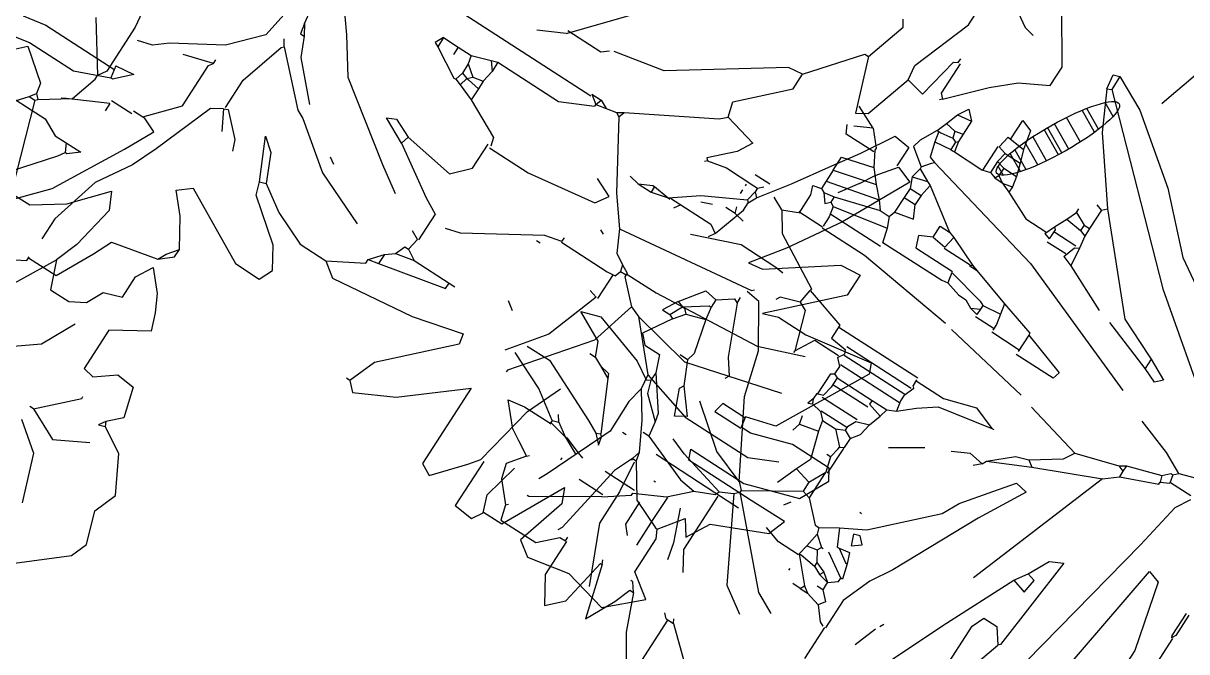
# Model space of a CAD drawing. Header units: metres. Extents: x 1769 to 3632, y 809 to 2652.
# Drawn here: x 2738.1456 to 2738.4718, y 1806.957 to 1807.1333 of the extents above; entities that cross this region are included whole.
import ezdxf

# ---------------------------------------------------------------- set-up
doc = ezdxf.new("R2010")
doc.units = ezdxf.units.M
doc.header["$LTSCALE"] = 10
doc.layers.add('A-ELEV0', color=7, linetype='Continuous')
doc.layers.add('L-PLNT', color=66, linetype='Continuous')
doc.layers.add('Vegetation - Trees', color=64, linetype='Continuous', lineweight=30)

# ---------------------------------------------------------------- blocks, each defined once
blk = doc.blocks.new('GARRA DE LEON')
at = {"layer": 'L-PLNT', "color": 65, "linetype": 'Continuous'}
for p, q in [((1271.7821, 335.3903), (1271.8152, 335.4027)), ((1271.8152, 335.4027), (1271.8773, 335.382)), ((1271.8773, 335.382), (1271.9229, 335.3986)), ((1271.9229, 335.3986), (1271.9933, 335.3613)), ((1271.7117, 335.3075), (1271.7821, 335.3903)), ((1270.3492, 335.3241), (1270.4072, 335.3531)), ((1270.4072, 335.3531), (1270.4279, 335.3406)), ((1271.9933, 335.3613), (1272.0223, 335.3116)), ((1270.4279, 335.3406), (1270.4279, 335.2578)), ((1272.0554, 335.3323), (1272.0305, 335.3075)), ((1272.1134, 335.3158), (1272.0554, 335.3323)), ((1270.2167, 335.2081), (1270.2622, 335.3116)), ((1270.2622, 335.3116), (1270.2975, 335.3241)), ((1270.2975, 335.3241), (1270.2964, 335.2495)), ((1270.3161, 335.2205), (1270.3492, 335.3241)), ((1272.0181, 335.2992), (1272.0223, 335.3116)), ((1272.0305, 335.3075), (1272.0223, 335.3116)), ((1272.1175, 335.2785), (1272.1134, 335.3158)), ((1270.6184, 335.3075), (1270.4403, 335.2122)), ((1270.6163, 335.1667), (1270.6391, 335.2992)), ((1270.6391, 335.2992), (1270.6184, 335.3075)), ((1271.2354, 335.2454), (1271.2644, 335.2992)), ((1271.2644, 335.2992), (1271.3059, 335.2992)), ((1271.3059, 335.2992), (1271.4011, 335.2371)), ((1271.9477, 335.2412), (1271.9809, 335.3034)), ((1272.0305, 335.3075), (1272.0181, 335.2992)), ((1272.2211, 335.2868), (1272.1796, 335.2185)), ((1272.2542, 335.2744), (1272.2211, 335.2868)), ((1272.0885, 335.2412), (1272.1175, 335.2785)), ((1272.2873, 335.2578), (1272.2542, 335.2744)), ((1270.2964, 335.2495), (1270.2964, 335.1087)), ((1270.3616, 335.1998), (1270.3865, 335.2537)), ((1270.4279, 335.2578), (1270.403, 335.1791)), ((1271.1982, 335.204), (1271.2354, 335.2454)), ((1271.9063, 335.2247), (1271.8152, 335.2578)), ((1271.9767, 335.1791), (1272.043, 335.2454)), ((1272.043, 335.2454), (1272.0471, 335.2454)), ((1272.3246, 335.2247), (1272.2873, 335.2578)), ((1270.2716, 335.1833), (1270.2716, 335.2371)), ((1270.3161, 335.1667), (1270.3161, 335.2205)), ((1271.3307, 335.1998), (1271.3265, 335.2205)), ((1271.9477, 335.1708), (1271.9063, 335.2247)), ((1271.9767, 335.1791), (1271.9477, 335.2412)), ((1272.0927, 335.2185), (1272.0885, 335.2412)), ((1272.2915, 335.206), (1272.3246, 335.2247)), ((1270.1712, 335.1833), (1270.2167, 335.2081)), ((1270.3616, 335.059), (1270.3616, 335.1998)), ((1270.4403, 335.2122), (1270.4238, 335.1543)), ((1271.1319, 335.1418), (1271.1982, 335.204)), ((1271.3887, 335.1087), (1271.3307, 335.1998)), ((1272.1796, 335.2185), (1272.0927, 335.2185)), ((1272.2335, 335.1708), (1272.2459, 335.206)), ((1272.2459, 335.206), (1272.2915, 335.206)), ((1269.9724, 335.1211), (1270.0304, 335.1833)), ((1270.0304, 335.1833), (1270.0635, 335.1377)), ((1270.2001, 335.1626), (1270.1712, 335.1833)), ((1270.2726, 335.0507), (1270.2716, 335.1833)), ((1270.403, 335.1791), (1270.403, 335.1584)), ((1270.4486, 335.0011), (1270.4983, 335.1874)), ((1270.548, 335.1004), (1270.5811, 335.1874)), ((1270.7219, 335.1915), (1270.606, 335.0756)), ((1270.7675, 335.1915), (1270.7219, 335.1915)), ((1270.7633, 335.1501), (1270.7675, 335.1915)), ((1271.9767, 335.1791), (1271.9767, 335.1708)), ((1270.1546, 335.1294), (1270.2001, 335.1626)), ((1270.3161, 335.1004), (1270.3161, 335.1667)), ((1270.401, 335.1004), (1270.401, 335.1584)), ((1270.4238, 335.1543), (1270.403, 335.1584)), ((1270.4217, 335.1543), (1270.4217, 335.1046)), ((1270.6163, 335.1046), (1270.6163, 335.1667)), ((1270.9663, 335.175), (1270.8337, 335.1087)), ((1270.9787, 335.1418), (1270.9663, 335.175)), ((1272.0885, 335.1253), (1272.1548, 335.1584)), ((1272.1838, 335.1253), (1272.2003, 335.1543)), ((1272.2003, 335.1543), (1272.2335, 335.1708)), ((1270.0635, 335.1377), (1270.138, 335.1377)), ((1270.138, 335.1377), (1270.1546, 335.1294)), ((1270.6764, 335.03), (1270.7633, 335.1501)), ((1270.9414, 335.1129), (1270.9787, 335.1418)), ((1271.0201, 335.1377), (1270.9787, 335.1377)), ((1271.0242, 335.1046), (1271.0201, 335.1377)), ((1271.1319, 335.1418), (1271.1278, 335.1377)), ((1271.1402, 335.1336), (1271.1319, 335.1418)), ((1271.2064, 335.1336), (1271.1402, 335.1336)), ((1269.9931, 335.0342), (1269.9724, 335.1211)), ((1270.1546, 335.1253), (1270.1546, 335.1294)), ((1270.1794, 335.0673), (1270.1546, 335.1253)), ((1270.9124, 335.0963), (1270.9414, 335.1129)), ((1270.9124, 335.0963), (1270.9414, 335.1129)), ((1271.1195, 335.1046), (1271.2023, 335.1211)), ((1271.2023, 335.1211), (1271.2064, 335.1294)), ((1271.2064, 335.1294), (1271.2147, 335.1294)), ((1272.0347, 335.0549), (1272.0885, 335.1253)), ((1272.1838, 335.0839), (1272.1838, 335.1253)), ((1270.1297, 335.0735), (1270.1132, 335.088)), ((1270.2964, 335.1087), (1270.3161, 335.1004)), ((1270.4217, 335.1046), (1270.401, 335.1004)), ((1270.5294, 334.8851), (1270.548, 335.1004)), ((1270.606, 335.0756), (1270.6163, 335.1046)), ((1270.8337, 335.1087), (1270.7343, 335.0466)), ((1270.9124, 335.0963), (1270.8752, 335.0714)), ((1270.9621, 335.0673), (1271.0242, 335.1046)), ((1271.1278, 335.0673), (1271.1195, 335.1046)), ((1271.1568, 335.0632), (1271.2769, 335.1067)), ((1271.2769, 335.1067), (1271.3514, 335.1067)), ((1272.3701, 335.0963), (1272.2832, 335.0797)), ((1272.4033, 335.0797), (1272.3701, 335.0963)), ((1270.1049, 335.0311), (1269.9931, 335.0797)), ((1270.1794, 335.0735), (1270.1297, 335.0735)), ((1270.2416, 335.0259), (1270.1794, 335.0673)), ((1270.9124, 335.0342), (1270.9621, 335.0673)), ((1271.0325, 335.0383), (1271.1278, 335.0673)), ((1271.1278, 335.0673), (1271.1568, 335.0632)), ((1272.2376, 335.0632), (1272.1838, 335.0839)), ((1272.2832, 335.0797), (1272.2376, 335.0632)), ((1272.337, 335.0218), (1272.4033, 335.0797)), ((1270.3906, 334.9555), (1270.3616, 335.059)), ((1270.7343, 335.0466), (1270.6722, 335.0011)), ((1272.1092, 334.9928), (1272.2376, 335.0632)), ((1269.9765, 334.9514), (1269.9931, 335.0342)), ((1270.1753, 335.0311), (1270.1049, 335.0311)), ((1270.2374, 335.0238), (1270.1753, 335.0311)), ((1270.2416, 335.0176), (1270.2416, 335.0259)), ((1270.2581, 335.0218), (1270.2416, 335.0259)), ((1270.5936, 334.7609), (1270.6308, 335.0342)), ((1270.6308, 335.0342), (1270.635, 335.0383)), ((1270.6722, 335.0011), (1270.6764, 335.03)), ((1270.842, 334.9886), (1270.9124, 335.0342)), ((1271.0201, 335.0176), (1271.0325, 335.0383)), ((1270.2043, 335.0011), (1270.0593, 334.9762)), ((1270.2416, 335.0176), (1270.2043, 335.0011)), ((1270.2416, 335.0176), (1270.2374, 335.0176)), ((1270.2416, 335.0176), (1270.2581, 335.0218)), ((1270.312, 334.9928), (1270.2581, 335.0218)), ((1270.4735, 334.881), (1270.4486, 335.0011)), ((1271.1236, 334.9803), (1271.0201, 335.0176)), ((1271.1236, 334.9803), (1271.2064, 335.0052)), ((1271.2064, 335.0052), (1271.2189, 334.9969)), ((1272.2976, 334.9638), (1272.337, 335.0218)), ((1270.3616, 334.9596), (1270.312, 334.9928)), ((1270.7841, 334.9472), (1270.842, 334.9886)), ((1271.1236, 334.9721), (1271.1236, 334.9803)), ((1270.0593, 334.9762), (1270.0511, 334.9721)), ((1270.3616, 334.9596), (1270.3285, 334.9534)), ((1270.3906, 334.9555), (1270.3616, 334.9596)), ((1271.0284, 334.8934), (1271.1236, 334.9721)), ((1272.2976, 334.9224), (1272.2976, 334.9638)), ((1269.9972, 334.9224), (1269.9765, 334.9514)), ((1270.0966, 334.9514), (1269.9972, 334.9224)), ((1270.0034, 334.8768), (1270.1256, 334.9389)), ((1270.1256, 334.9389), (1270.0966, 334.9514)), ((1270.2622, 334.9534), (1270.1297, 334.8975)), ((1270.3285, 334.9534), (1270.2622, 334.9534)), ((1270.4735, 334.881), (1270.3906, 334.9555)), ((1270.6847, 334.9182), (1270.7509, 334.9389)), ((1270.7302, 334.8561), (1270.7716, 334.9348)), ((1270.7509, 334.9389), (1270.7675, 334.9389)), ((1270.7675, 334.9389), (1270.7841, 334.9472)), ((1270.7716, 334.9348), (1270.7675, 334.9389)), ((1270.7716, 334.9348), (1270.7923, 334.9389)), ((1270.7923, 334.9389), (1270.7841, 334.9472)), ((1270.8006, 334.9389), (1270.7923, 334.9389)), ((1270.8006, 334.9389), (1270.8089, 334.9472)), ((1270.8006, 334.9306), (1270.8006, 334.9389)), ((1272.5109, 334.9224), (1272.5648, 334.9389)), ((1272.5648, 334.9389), (1272.573, 334.9389)), ((1272.5896, 334.9493), (1272.573, 334.9389)), ((1272.6642, 334.8768), (1272.573, 334.9389)), ((1272.689, 334.9493), (1272.5896, 334.9493)), ((1272.8132, 334.9306), (1272.689, 334.9493)), ((1270.6847, 334.9182), (1270.6722, 334.9099)), ((1270.695, 334.9017), (1270.6847, 334.9182)), ((1270.8006, 334.8685), (1270.8006, 334.9306)), ((1272.4695, 334.8644), (1272.2976, 334.9224)), ((1272.4736, 334.8685), (1272.5109, 334.9224)), ((1270.1297, 334.8975), (1270.1132, 334.8892)), ((1270.695, 334.8106), (1270.695, 334.9017)), ((1270.9124, 334.8106), (1270.9953, 334.8934)), ((1270.9953, 334.8934), (1271.0284, 334.8934)), ((1271.0284, 334.8934), (1271.0242, 334.8644)), ((1270.0034, 334.8354), (1270.0034, 334.8768)), ((1270.4818, 334.8602), (1270.4735, 334.881)), ((1270.5294, 334.8188), (1270.5294, 334.8851)), ((1270.7923, 334.8313), (1270.8006, 334.8685)), ((1270.8379, 334.8685), (1270.7965, 334.8271)), ((1270.8669, 334.8851), (1270.8379, 334.8685)), ((1270.8834, 334.8188), (1270.8669, 334.8851)), ((1272.4695, 334.8644), (1272.4736, 334.8685)), ((1272.4819, 334.8602), (1272.4736, 334.8685)), ((1270.4818, 334.8602), (1270.3906, 334.8354)), ((1270.5232, 334.8188), (1270.4818, 334.8602)), ((1270.6929, 334.8064), (1270.7302, 334.8561)), ((1271.0242, 334.8644), (1270.8917, 334.6698)), ((1272.4405, 334.8271), (1272.4695, 334.852)), ((1272.4695, 334.852), (1272.4695, 334.8644)), ((1272.4695, 334.852), (1272.4819, 334.8602)), ((1272.5026, 334.8561), (1272.4819, 334.8602)), ((1272.5482, 334.7981), (1272.5026, 334.8561)), ((1269.9807, 334.823), (1270.0014, 334.8354)), ((1270.0014, 334.8354), (1270.0345, 334.823)), ((1270.0345, 334.823), (1270.1049, 334.8395)), ((1270.2084, 334.8023), (1270.2788, 334.8313)), ((1270.3906, 334.8354), (1270.254, 334.7277)), ((1270.7923, 334.8313), (1270.7882, 334.8271)), ((1270.7965, 334.8271), (1270.7923, 334.8313)), ((1269.9848, 334.7836), (1269.9807, 334.823)), ((1270.0842, 334.7774), (1270.2084, 334.8023)), ((1270.5128, 334.7857), (1270.5149, 334.8023)), ((1270.5149, 334.8023), (1270.5273, 334.8064)), ((1270.5273, 334.8188), (1270.5232, 334.8188)), ((1270.5273, 334.8064), (1270.5273, 334.8188)), ((1270.5314, 334.8188), (1270.5273, 334.8188)), ((1270.5397, 334.8023), (1270.5273, 334.8064)), ((1270.5397, 334.8023), (1270.5314, 334.8188)), ((1270.5522, 334.7816), (1270.5397, 334.8023)), ((1270.6847, 334.7733), (1270.6929, 334.8064)), ((1270.6929, 334.8064), (1270.6929, 334.8106)), ((1270.6971, 334.7733), (1270.6929, 334.8064)), ((1270.7841, 334.649), (1270.871, 334.8064)), ((1270.871, 334.8064), (1270.8834, 334.8188)), ((1270.8834, 334.8188), (1270.9124, 334.8106)), ((1270.0842, 334.7836), (1269.9848, 334.7836)), ((1270.461, 334.794), (1270.3534, 334.7567)), ((1270.461, 334.7981), (1270.5149, 334.7981)), ((1270.461, 334.794), (1270.4652, 334.7774)), ((1270.5128, 334.6822), (1270.5128, 334.7857)), ((1270.5936, 334.7609), (1270.5522, 334.7816)), ((1272.5316, 334.7816), (1272.5482, 334.7981)), ((1270.0055, 334.7112), (1270.0635, 334.7609)), ((1270.0635, 334.7609), (1270.0842, 334.7774)), ((1270.6474, 334.7194), (1270.5936, 334.7609)), ((1270.6847, 334.7443), (1270.6847, 334.7733)), ((1270.6971, 334.7733), (1270.6847, 334.7733)), ((1270.6847, 334.7443), (1270.6971, 334.7691)), ((1270.6971, 334.7691), (1270.6971, 334.7733)), ((1270.3534, 334.7567), (1270.283, 334.7029)), ((1270.5728, 334.7319), (1270.5687, 334.7402)), ((1270.6847, 334.7443), (1270.6888, 334.7236)), ((1270.254, 334.7277), (1270.2498, 334.7277)), ((1270.7716, 334.6449), (1270.6474, 334.7194)), ((1270.0179, 334.6884), (1270.0055, 334.7112)), ((1270.5894, 334.5579), (1270.6101, 334.6946)), ((1270.6101, 334.6946), (1270.635, 334.7112)), ((1270.635, 334.7112), (1270.6515, 334.6739)), ((1270.1877, 334.6884), (1270.0179, 334.6884)), ((1270.0966, 334.5786), (1270.1877, 334.6884)), ((1270.3658, 334.6573), (1270.3534, 334.6739)), ((1270.5149, 334.6822), (1270.5066, 334.649)), ((1270.5149, 334.6822), (1270.5232, 334.6822)), ((1270.8917, 334.6698), (1270.871, 334.5704)), ((1270.5066, 334.649), (1270.4238, 334.5124)), ((1270.49, 334.6408), (1270.49, 334.649)), ((1270.7716, 334.6449), (1270.7841, 334.649)), ((1270.7758, 334.6366), (1270.7841, 334.649)), ((1270.7758, 334.6366), (1270.7716, 334.6449)), ((1270.7716, 334.6159), (1270.7758, 334.6366)), ((1270.2457, 334.6242), (1270.1297, 334.5082)), ((1270.2416, 334.5207), (1270.2664, 334.6201)), ((1270.2664, 334.6201), (1270.2457, 334.6242)), ((1270.7675, 334.5952), (1270.7716, 334.6159)), ((1270.7799, 334.5994), (1270.7716, 334.6159)), ((1270.7343, 334.5331), (1270.7633, 334.5952)), ((1270.7675, 334.5952), (1270.7633, 334.5952)), ((1270.7675, 334.5952), (1270.7799, 334.5994)), ((1270.7799, 334.5786), (1270.7675, 334.5952)), ((1270.7799, 334.5786), (1270.7799, 334.5994)), ((1270.8503, 334.4751), (1270.987, 334.5952)), ((1270.0593, 334.5041), (1270.0966, 334.5786)), ((1270.7758, 334.5786), (1270.7758, 334.4006)), ((1270.8565, 334.5497), (1270.8669, 334.5621)), ((1270.2912, 334.413), (1270.3202, 334.5455)), ((1270.3202, 334.5455), (1270.3326, 334.5455)), ((1270.3326, 334.5455), (1270.3326, 334.5579)), ((1270.3326, 334.4668), (1270.3326, 334.5455)), ((1270.5894, 334.471), (1270.5894, 334.5579)), ((1270.8565, 334.4751), (1270.8565, 334.5497)), ((1270.2208, 334.355), (1270.2416, 334.5207)), ((1270.7343, 334.3964), (1270.7343, 334.5331)), ((1270.0759, 334.4875), (1270.0593, 334.5041)), ((1270.1297, 334.5082), (1270.0759, 334.4875)), ((1270.4238, 334.5124), (1270.4155, 334.4834)), ((1270.0759, 334.4875), (1270.0759, 334.4793)), ((1270.8503, 334.4751), (1270.8255, 334.4254)), ((1270.3244, 334.4296), (1270.3326, 334.4668)), ((1270.3451, 334.4461), (1270.3326, 334.4668)), ((1270.3451, 334.4461), (1270.3699, 334.4503)), ((1270.4279, 334.4523), (1270.3699, 334.4523)), ((1270.3699, 334.4503), (1270.3782, 334.4337)), ((1270.4445, 334.4213), (1270.4279, 334.4523)), ((1270.5066, 334.4337), (1270.5397, 334.4648)), ((1270.5397, 334.4648), (1270.5936, 334.4648)), ((1270.6101, 334.4668), (1270.5936, 334.471)), ((1270.6474, 334.3923), (1270.6101, 334.4668)), ((1270.312, 334.413), (1270.3244, 334.4296)), ((1270.3244, 334.4296), (1270.3451, 334.4378)), ((1270.3451, 334.4378), (1270.3451, 334.4461)), ((1270.5232, 334.3302), (1270.5066, 334.4337)), ((1270.2871, 334.3923), (1270.312, 334.413)), ((1270.2871, 334.3923), (1270.2912, 334.413)), ((1270.312, 334.413), (1270.2912, 334.413)), ((1270.5066, 334.326), (1270.4445, 334.4213)), ((1270.2416, 334.326), (1270.2788, 334.3923)), ((1270.2788, 334.3923), (1270.2871, 334.3923)), ((1270.6598, 334.3592), (1270.6474, 334.3923)), ((1270.6722, 334.3923), (1270.6474, 334.3923)), ((1270.6764, 334.3674), (1270.6722, 334.3923)), ((1270.6888, 334.3923), (1270.6722, 334.3923)), ((1270.6847, 334.3716), (1270.6888, 334.3923)), ((1270.6888, 334.3923), (1270.7136, 334.3964)), ((1270.7302, 334.384), (1270.7136, 334.3964)), ((1270.7343, 334.3964), (1270.7136, 334.3964)), ((1270.7178, 334.3467), (1270.7302, 334.384)), ((1270.7302, 334.384), (1270.7343, 334.3964)), ((1270.7758, 334.4006), (1270.7758, 334.2929)), ((1270.4528, 334.3177), (1270.4196, 334.3674)), ((1270.6598, 334.3592), (1270.6764, 334.3633)), ((1270.6764, 334.3633), (1270.6847, 334.3716)), ((1270.6764, 334.3633), (1270.6764, 334.3674)), ((1270.6805, 334.3509), (1270.6764, 334.3633)), ((1270.7012, 334.3509), (1270.6847, 334.3716)), ((1270.2416, 334.326), (1270.2208, 334.355)), ((1270.6639, 334.3467), (1270.6598, 334.3592)), ((1270.6639, 334.3467), (1270.6805, 334.3509)), ((1270.6639, 334.3426), (1270.6639, 334.3467)), ((1270.6971, 334.2846), (1270.6639, 334.3426)), ((1270.7012, 334.3509), (1270.6805, 334.3509)), ((1270.7178, 334.3467), (1270.7012, 334.3509)), ((1270.7178, 334.3177), (1270.7178, 334.3467)), ((1270.2416, 334.2681), (1270.2416, 334.326)), ((1270.3782, 334.2308), (1270.3326, 334.3385)), ((1270.5563, 334.1728), (1270.4528, 334.3177)), ((1270.5066, 334.326), (1270.5232, 334.3302)), ((1270.5066, 334.326), (1270.5314, 334.2763)), ((1270.5397, 334.2929), (1270.5232, 334.3302)), ((1270.7178, 334.3177), (1270.7012, 334.3177)), ((1270.7178, 334.2846), (1270.7178, 334.3177)), ((1270.5314, 334.2763), (1270.5397, 334.2929)), ((1270.7178, 334.2846), (1270.6971, 334.2846)), ((1270.7012, 334.2763), (1270.6971, 334.2846)), ((1270.7178, 334.2846), (1270.7012, 334.2763)), ((1270.1442, 334.2391), (1270.1712, 334.2515)), ((1270.1712, 334.2515), (1270.2126, 334.2266)), ((1270.2705, 334.2018), (1270.2416, 334.2681)), ((1270.1442, 334.1852), (1270.1442, 334.2391)), ((1270.4445, 334.1438), (1270.3782, 334.2308)), ((1270.4114, 334.2266), (1270.403, 334.2391)), ((1270.2126, 334.2266), (1270.2747, 334.148)), ((1270.2208, 334.0403), (1270.1442, 334.1852)), ((1270.3037, 334.1521), (1270.2705, 334.2018)), ((1270.6225, 334.1273), (1270.5563, 334.1728)), ((1270.2747, 334.148), (1270.2995, 334.1397)), ((1270.2995, 334.1397), (1270.3037, 334.1521)), ((1270.3575, 334.1273), (1270.3037, 334.1521)), ((1270.4528, 334.1273), (1270.4445, 334.1438)), ((1270.4528, 334.1273), (1270.4445, 334.1438)), ((1270.2995, 334.1397), (1270.3782, 334.1024)), ((1270.3782, 334.1024), (1270.3575, 334.1273)), ((1270.5397, 334.0403), (1270.4528, 334.1273)), ((1270.5397, 334.0776), (1270.4735, 334.1397)), ((1270.6971, 334.0693), (1270.6225, 334.1273)), ((1270.0718, 334.0569), (1270.0925, 334.0817)), ((1270.0883, 334.0651), (1270.109, 334.0817)), ((1270.0925, 334.0817), (1270.109, 334.0817)), ((1270.109, 334.0817), (1270.1629, 334.0486)), ((1270.577, 334.061), (1270.5397, 334.0776)), ((1270.0511, 333.9657), (1270.0718, 334.0569)), ((1270.0718, 334.0569), (1270.0883, 334.0651)), ((1270.341, 334.0569), (1270.3202, 334.0651)), ((1270.3824, 334.0154), (1270.341, 334.0569)), ((1270.5977, 334.0486), (1270.577, 334.061)), ((1270.577, 334.0527), (1270.577, 334.061)), ((1270.5977, 334.0486), (1270.577, 334.0527)), ((1270.1629, 334.0486), (1270.2001, 334.0154)), ((1270.2001, 334.0154), (1270.2208, 334.0403)), ((1270.4445, 334.0092), (1270.5356, 334.0361)), ((1270.5356, 334.0361), (1270.5397, 334.0403)), ((1270.5397, 334.0403), (1270.5522, 334.032)), ((1270.5977, 334.0486), (1270.6267, 334.0444)), ((1270.3782, 334.0072), (1270.341, 334.0279)), ((1270.3782, 334.0072), (1270.3824, 334.0154)), ((1270.3824, 334.0092), (1270.4445, 334.0092)), ((1270.6432, 334.0154), (1270.5397, 333.9989)), ((1270.3658, 333.9865), (1270.2457, 333.9409)), ((1270.3782, 334.0072), (1270.3658, 333.9865)), ((1270.5397, 333.9989), (1270.4818, 333.945)), ((1270.0138, 333.9492), (1270.0511, 333.9657)), ((1269.9413, 333.9119), (1270.0138, 333.9492)), ((1270.4403, 333.945), (1270.4238, 333.8871)), ((1270.4818, 333.945), (1270.4279, 333.8539)), ((1270.432, 333.9388), (1270.4403, 333.945)), ((1270.4403, 333.945), (1270.4486, 333.945)), ((1270.196, 333.9202), (1270.1297, 333.8788)), ((1270.2457, 333.9409), (1270.196, 333.9202)), ((1270.2126, 333.8912), (1270.2705, 333.9202)), ((1270.2705, 333.9202), (1270.283, 333.8912)), ((1270.283, 333.8871), (1270.341, 333.9388)), ((1270.341, 333.9388), (1270.432, 333.9388)), ((1269.9413, 333.8498), (1269.9413, 333.9119)), ((1270.1297, 333.8788), (1270.0304, 333.8519)), ((1270.0759, 333.8167), (1270.2126, 333.8912)), ((1270.283, 333.8871), (1270.283, 333.8912)), ((1270.283, 333.8664), (1270.283, 333.8871)), ((1270.283, 333.8664), (1270.283, 333.8871)), ((1271.8608, 333.8891), (1271.517, 333.8891)), ((1271.869, 333.8912), (1271.8608, 333.8871)), ((1271.8649, 333.885), (1271.8608, 333.8871)), ((1271.9146, 333.885), (1271.8649, 333.885)), ((1271.9146, 333.8912), (1271.869, 333.8912)), ((1270.2768, 333.8208), (1270.2768, 333.8664)), ((1269.9185, 333.8208), (1269.9351, 333.8498)), ((1269.9351, 333.8498), (1269.9434, 333.8498)), ((1270.0304, 333.8519), (1269.9848, 333.8519)), ((1270.4279, 333.8539), (1270.4072, 333.8291)), ((1271.8028, 333.8415), (1271.6992, 333.8415)), ((1271.9353, 333.8084), (1271.8028, 333.8415)), ((1269.9475, 333.7007), (1270.0759, 333.8167)), ((1270.1629, 333.8249), (1270.1463, 333.8042)), ((1270.1629, 333.7918), (1270.1629, 333.8249)), ((1270.2705, 333.8208), (1270.2333, 333.7463)), ((1270.2705, 333.8208), (1270.254, 333.8208)), ((1270.341, 333.8291), (1270.312, 333.8001)), ((1270.3368, 333.7918), (1270.341, 333.8291)), ((1270.4072, 333.8291), (1270.3989, 333.8001)), ((1272.1299, 333.7297), (1272.1589, 333.8208)), ((1270.0428, 333.7173), (1270.1339, 333.7918)), ((1270.1339, 333.7918), (1270.1463, 333.8001)), ((1270.1463, 333.8042), (1270.1463, 333.8001)), ((1270.1629, 333.7918), (1270.1463, 333.8001)), ((1270.1629, 333.7835), (1270.1629, 333.7918)), ((1270.285, 333.7297), (1270.312, 333.796)), ((1270.312, 333.8001), (1270.312, 333.796)), ((1270.3368, 333.7918), (1270.312, 333.796)), ((1270.329, 333.6386), (1270.329, 333.7918)), ((1271.9436, 333.7835), (1271.9353, 333.8084)), ((1270.1629, 333.767), (1270.1629, 333.7835)), ((1270.1629, 333.767), (1270.1629, 333.7835)), ((1270.1794, 333.7338), (1270.1629, 333.767)), ((1271.6413, 333.7421), (1271.9436, 333.7835)), ((1272.0719, 333.7587), (1272.1009, 333.7753)), ((1272.1072, 333.7256), (1272.1072, 333.7711)), ((1270.2333, 333.7463), (1270.2291, 333.738)), ((1271.9767, 333.7421), (1272.0719, 333.7587)), ((1270.1794, 333.593), (1270.1794, 333.7338)), ((1270.285, 333.6303), (1270.285, 333.7297)), ((1271.6744, 333.68), (1271.9767, 333.7421)), ((1272.0968, 333.709), (1272.1051, 333.7256)), ((1272.1217, 333.7214), (1272.1051, 333.7256)), ((1272.1217, 333.7214), (1272.1299, 333.7297)), ((1272.1299, 333.7297), (1272.1507, 333.6883)), ((1272.0637, 333.6386), (1272.0927, 333.709)), ((1272.0885, 333.6386), (1272.1092, 333.7049)), ((1272.0927, 333.709), (1272.0968, 333.709)), ((1272.1092, 333.7049), (1272.0968, 333.709)), ((1272.1092, 333.7049), (1272.1217, 333.7173)), ((1272.1217, 333.7173), (1272.1217, 333.7214)), ((1272.4074, 333.5144), (1272.2542, 333.7131)), ((1272.1507, 333.6883), (1272.1755, 333.6179)), ((1270.3213, 333.593), (1270.329, 333.6386)), ((1271.869, 333.6386), (1271.6744, 333.622)), ((1271.8566, 333.6137), (1271.869, 333.6386)), ((1272.043, 333.6137), (1272.0637, 333.6386)), ((1272.0761, 333.6386), (1272.0637, 333.6386)), ((1272.0803, 333.6262), (1272.0761, 333.6386)), ((1272.0885, 333.6386), (1272.0761, 333.6386)), ((1272.0803, 333.6262), (1272.0885, 333.6386)), ((1270.2622, 333.5144), (1270.285, 333.6303)), ((1271.5626, 333.5848), (1271.6703, 333.6179)), ((1271.6744, 333.622), (1271.6703, 333.6179)), ((1271.6992, 333.5972), (1271.6703, 333.6179)), ((1272.043, 333.6137), (1271.7531, 333.5102)), ((1271.8152, 333.593), (1271.8566, 333.6137)), ((1271.9891, 333.4895), (1272.043, 333.6137)), ((1272.0554, 333.5433), (1272.0803, 333.6262)), ((1272.4778, 333.5144), (1272.4157, 333.6137)), ((1271.6992, 333.5682), (1271.6992, 333.5972)), ((1271.7821, 333.6055), (1271.8111, 333.6096)), ((1271.7904, 333.5765), (1271.7821, 333.6055)), ((1271.7904, 333.5765), (1271.8152, 333.593)), ((1271.8111, 333.6096), (1271.8152, 333.593)), ((1272.2625, 333.6096), (1272.25, 333.5972)), ((1272.25, 333.5972), (1272.2625, 333.5682)), ((1272.2832, 333.5682), (1272.2625, 333.6096)), ((1271.6454, 333.5102), (1271.7904, 333.5765)), ((1271.6744, 333.5578), (1271.6992, 333.5682)), ((1272.2832, 333.5682), (1272.2625, 333.5682)), ((1272.2625, 333.5682), (1272.2997, 333.4647)), ((1272.2873, 333.5599), (1272.2832, 333.5682)), ((1271.5709, 333.5578), (1271.6744, 333.5578)), ((1272.3121, 333.2783), (1272.2045, 333.5558)), ((1272.3204, 333.4854), (1272.2873, 333.5599)), ((1271.9974, 333.4771), (1272.0347, 333.5309)), ((1272.0347, 333.5309), (1272.0554, 333.5433)), ((1272.0554, 333.5433), (1272.0844, 333.4274)), ((1271.4922, 333.444), (1271.6454, 333.5102)), ((1271.9436, 333.5061), (1271.8525, 333.4564)), ((1271.9477, 333.4812), (1271.9436, 333.5061)), ((1272.6724, 333.2286), (1272.4074, 333.5144)), ((1272.573, 333.4191), (1272.4778, 333.5144)), ((1271.9105, 333.4522), (1271.9477, 333.4812)), ((1271.9519, 333.4108), (1271.9891, 333.4895)), ((1271.9974, 333.4771), (1271.9891, 333.4895)), ((1272.4778, 333.3446), (1272.3204, 333.4854)), ((1271.9891, 333.4522), (1271.9974, 333.4771)), ((1271.8525, 333.4564), (1271.6827, 333.3736)), ((1271.8566, 333.4108), (1271.9105, 333.4522)), ((1271.9519, 333.4108), (1271.9891, 333.4522)), ((1272.1672, 333.4357), (1272.1527, 333.4315)), ((1272.1962, 333.3487), (1272.1672, 333.4357)), ((1272.3494, 333.3446), (1272.308, 333.4357)), ((1271.5792, 333.4108), (1271.5874, 333.415)), ((1272.1527, 333.4315), (1272.1527, 333.3487)), ((1272.6683, 333.2949), (1272.573, 333.4191)), ((1271.5253, 333.3901), (1271.5709, 333.4067)), ((1271.72, 333.2907), (1271.8235, 333.3943)), ((1271.8235, 333.3943), (1271.8566, 333.4108)), ((1271.9436, 333.4067), (1271.9312, 333.3943)), ((1271.9436, 333.4067), (1271.9519, 333.4108)), ((1271.9436, 333.4067), (1271.9477, 333.3777)), ((1272.1258, 333.2203), (1272.0927, 333.3984)), ((1271.6827, 333.3736), (1271.6413, 333.3487)), ((1271.9477, 333.3777), (1271.9312, 333.3446)), ((1271.9891, 333.2783), (1272.0098, 333.386)), ((1272.0098, 333.386), (1272.0098, 333.3901)), ((1272.0264, 333.3404), (1272.0098, 333.386)), ((1271.6413, 333.3487), (1271.5833, 333.3259)), ((1272.1962, 333.3487), (1272.1589, 333.3487)), ((1272.1631, 333.2866), (1272.1631, 333.3487)), ((1272.2003, 333.3487), (1272.1962, 333.3487)), ((1272.2211, 333.2783), (1272.2003, 333.3487)), ((1271.5833, 333.3259), (1271.5212, 333.3259)), ((1272.0078, 333.2783), (1272.0264, 333.3404)), ((1272.3577, 333.3239), (1272.3494, 333.3446)), ((1272.3867, 333.3404), (1272.3494, 333.3446)), ((1272.3577, 333.3239), (1272.3825, 333.3321)), ((1272.3825, 333.3321), (1272.3867, 333.3404)), ((1272.4115, 333.3363), (1272.3867, 333.3404)), ((1272.3867, 333.2825), (1272.3867, 333.3321)), ((1272.4157, 333.3239), (1272.4115, 333.3363)), ((1272.4281, 333.3363), (1272.4115, 333.3363)), ((1272.4695, 333.3363), (1272.4281, 333.3363)), ((1272.4281, 333.3239), (1272.4281, 333.3363)), ((1272.4695, 333.3363), (1272.4778, 333.3446)), ((1272.4695, 333.3363), (1272.4736, 333.3239)), ((1272.5938, 333.2576), (1272.4778, 333.3446)), ((1271.5212, 333.3239), (1271.4508, 333.3239)), ((1271.5253, 333.3114), (1271.5212, 333.3197)), ((1271.5502, 333.2907), (1271.5253, 333.3114)), ((1272.3639, 333.2825), (1272.3639, 333.3239)), ((1272.4198, 333.2907), (1272.4157, 333.3239)), ((1272.4281, 333.3239), (1272.4157, 333.3239)), ((1272.4405, 333.299), (1272.4281, 333.3239)), ((1271.5626, 333.299), (1271.5502, 333.2907)), ((1271.5584, 333.2617), (1271.5502, 333.2907)), ((1271.5792, 333.2825), (1271.5626, 333.299)), ((1271.5916, 333.2825), (1271.5792, 333.2825)), ((1271.5792, 333.2825), (1271.5792, 333.27)), ((1271.5957, 333.2825), (1271.5916, 333.2825)), ((1271.5957, 333.2825), (1271.6082, 333.299)), ((1271.5999, 333.2617), (1271.5957, 333.2825)), ((1271.6082, 333.2659), (1271.5957, 333.2825)), ((1271.6082, 333.299), (1271.6164, 333.299)), ((1271.6454, 333.2949), (1271.6164, 333.3032)), ((1271.6164, 333.3032), (1271.6164, 333.299)), ((1271.6164, 333.299), (1271.6454, 333.2535)), ((1271.6661, 333.2866), (1271.6454, 333.2949)), ((1271.6454, 333.2907), (1271.6454, 333.2949)), ((1271.662, 333.2659), (1271.6454, 333.2907)), ((1271.662, 333.2659), (1271.6661, 333.2866)), ((1271.6786, 333.2825), (1271.691, 333.299)), ((1271.6992, 333.2742), (1271.6786, 333.2825)), ((1271.691, 333.299), (1271.7034, 333.2866)), ((1271.6951, 333.2452), (1271.72, 333.2907)), ((1271.7034, 333.2866), (1271.6992, 333.2742)), ((1271.8732, 333.241), (1271.9105, 333.299)), ((1272.1796, 333.2866), (1272.1672, 333.2866)), ((1272.1713, 333.2452), (1272.1713, 333.2866)), ((1272.2003, 333.2825), (1272.1796, 333.2866)), ((1272.1962, 333.2452), (1272.2003, 333.2825)), ((1272.2211, 333.2783), (1272.2003, 333.2825)), ((1272.3743, 333.27), (1272.3701, 333.2825)), ((1272.3908, 333.2825), (1272.3701, 333.2825)), ((1272.395, 333.2783), (1272.3908, 333.2825)), ((1272.395, 333.2783), (1272.4198, 333.2907)), ((1272.4198, 333.2907), (1272.4405, 333.299)), ((1272.4405, 333.299), (1272.4488, 333.299)), ((1272.7014, 333.2286), (1272.6683, 333.2949)), ((1271.5584, 333.2452), (1271.5584, 333.2617)), ((1271.5667, 333.2493), (1271.5584, 333.2617)), ((1271.5999, 333.2617), (1271.6082, 333.2659)), ((1271.6082, 333.2452), (1271.5999, 333.2617)), ((1271.6164, 333.2452), (1271.6082, 333.2659)), ((1271.662, 333.2617), (1271.662, 333.2659)), ((1271.6951, 333.2452), (1271.662, 333.2617)), ((1271.7407, 333.2617), (1271.7407, 333.2659)), ((1271.9643, 333.2452), (1271.9891, 333.2783)), ((1272.0078, 333.2162), (1272.0078, 333.2783)), ((1272.2459, 333.1996), (1272.2211, 333.2783)), ((1272.3743, 333.0216), (1272.3121, 333.2783)), ((1272.3743, 333.27), (1272.395, 333.2783)), ((1272.3784, 333.2245), (1272.3784, 333.27)), ((1271.5584, 333.2452), (1271.5667, 333.2493)), ((1271.5584, 333.2452), (1271.5584, 333.2286)), ((1271.6123, 333.2079), (1271.5667, 333.2493)), ((1271.6123, 333.2121), (1271.6082, 333.2452)), ((1271.6164, 333.2452), (1271.6082, 333.2452)), ((1271.6371, 333.2328), (1271.6164, 333.2452)), ((1271.6454, 333.2369), (1271.6454, 333.241)), ((1271.6744, 333.2121), (1271.6951, 333.2452)), ((1271.9394, 333.2162), (1271.9643, 333.2452)), ((1272.1796, 333.2286), (1272.1755, 333.2452)), ((1272.1879, 333.2452), (1272.1755, 333.2452)), ((1272.1796, 333.2286), (1272.1879, 333.2452)), ((1272.1962, 333.2452), (1272.1879, 333.2452)), ((1272.2003, 333.2369), (1272.1962, 333.2452)), ((1272.6683, 333.2203), (1272.5938, 333.2576)), ((1271.5088, 333.1831), (1271.488, 333.2245)), ((1271.633, 333.2121), (1271.6371, 333.2328)), ((1271.633, 333.2121), (1271.662, 333.2162)), ((1271.6371, 333.2328), (1271.6454, 333.2369)), ((1271.662, 333.2162), (1271.6454, 333.2369)), ((1271.6744, 333.2121), (1271.662, 333.2162)), ((1271.9312, 333.1996), (1271.9394, 333.2162)), ((1271.9601, 333.2121), (1271.9394, 333.2162)), ((1271.9726, 333.2121), (1271.9933, 333.2203)), ((1271.9912, 333.0712), (1271.9912, 333.2162)), ((1271.9933, 333.2203), (1271.9974, 333.2162)), ((1272.0098, 333.2162), (1271.9974, 333.2162)), ((1272.014, 333.0381), (1272.014, 333.2162)), ((1272.1879, 333.2121), (1272.1796, 333.2286)), ((1272.2169, 333.1624), (1272.2003, 333.2369)), ((1272.4033, 333.1706), (1272.3784, 333.2245)), ((1272.6683, 333.2203), (1272.6724, 333.2286)), ((1272.6683, 333.2203), (1272.6973, 333.2162)), ((1272.7014, 333.2286), (1272.6724, 333.2286)), ((1272.6973, 333.2162), (1272.7014, 333.2286)), ((1271.5792, 333.2079), (1271.575, 333.2079)), ((1271.6102, 333.2079), (1271.6102, 333.1624)), ((1271.6123, 333.2079), (1271.633, 333.2121)), ((1271.6123, 333.2079), (1271.6123, 333.2121)), ((1271.6744, 333.2038), (1271.6744, 333.2121)), ((1271.7117, 333.1665), (1271.6744, 333.2038)), ((1271.8898, 333.1872), (1271.9146, 333.1955)), ((1271.9146, 333.1955), (1271.9312, 333.1996)), ((1271.9229, 333.1665), (1271.9146, 333.1955)), ((1271.9312, 333.1665), (1271.9312, 333.1996)), ((1271.956, 333.0795), (1271.956, 333.2121)), ((1271.9726, 333.2121), (1271.9601, 333.2121)), ((1271.9747, 333.0754), (1271.9747, 333.2121)), ((1272.1548, 333.005), (1272.1299, 333.2038)), ((1272.1879, 333.1955), (1272.1879, 333.2121)), ((1272.1879, 333.1955), (1272.1879, 333.2121)), ((1272.1962, 333.1665), (1272.1879, 333.1955)), ((1272.2459, 333.1831), (1272.2459, 333.1996)), ((1272.25, 333.1872), (1272.2459, 333.1996)), ((1271.488, 333.1251), (1271.4549, 333.1748)), ((1271.6496, 333.0505), (1271.5088, 333.1831)), ((1271.8484, 333.1706), (1271.8649, 333.1831)), ((1271.8649, 333.1831), (1271.8898, 333.1872)), ((1271.8815, 333.1624), (1271.8898, 333.1872)), ((1272.2459, 333.1831), (1272.25, 333.1872)), ((1272.248, 333.1251), (1272.248, 333.1831)), ((1272.2749, 333.1292), (1272.25, 333.1872)), ((1271.6102, 333.1624), (1271.6206, 333.1292)), ((1271.6537, 333.0505), (1271.7158, 333.1499)), ((1271.7158, 333.1499), (1271.7117, 333.1665)), ((1271.7655, 333.1665), (1271.7117, 333.1665)), ((1271.7365, 333.1499), (1271.7158, 333.1499)), ((1271.7365, 333.1499), (1271.7696, 333.1665)), ((1271.7448, 333.1168), (1271.7365, 333.1499)), ((1271.7696, 333.1665), (1271.7655, 333.1665)), ((1271.7696, 333.1706), (1271.8235, 333.1706)), ((1271.7986, 333.1582), (1271.7696, 333.1665)), ((1271.7986, 333.1582), (1271.8194, 333.1624)), ((1271.7986, 333.1582), (1271.7986, 333.1499)), ((1271.8194, 333.1624), (1271.8235, 333.1624)), ((1271.8235, 333.1624), (1271.8276, 333.1706)), ((1271.8235, 333.1706), (1271.8276, 333.1706)), ((1271.8484, 333.1375), (1271.8235, 333.1624)), ((1271.8484, 333.1706), (1271.8276, 333.1706)), ((1271.8566, 333.1541), (1271.8484, 333.1706)), ((1271.8484, 333.1375), (1271.8566, 333.1541)), ((1271.8649, 333.1541), (1271.8566, 333.1541)), ((1271.8628, 333.0961), (1271.8628, 333.1541)), ((1271.8649, 333.1541), (1271.8815, 333.1624)), ((1271.8856, 333.0837), (1271.8856, 333.1624)), ((1271.9167, 333.0878), (1271.9167, 333.1665)), ((1271.9312, 333.1665), (1271.9229, 333.1665)), ((1271.9312, 333.0878), (1271.9312, 333.1665)), ((1272.1941, 333.1541), (1272.1962, 333.1665)), ((1272.1941, 333.0216), (1272.1941, 333.1541)), ((1272.2169, 333.1624), (1272.1962, 333.1665)), ((1272.219, 333.0795), (1272.219, 333.1624)), ((1272.4115, 333.1499), (1272.4033, 333.1706)), ((1272.4157, 333.1706), (1272.4033, 333.1706)), ((1272.4115, 333.1541), (1272.4157, 333.1706)), ((1272.4115, 333.1499), (1272.4115, 333.1541)), ((1272.4115, 333.1334), (1272.4115, 333.1499)), ((1272.4198, 333.1375), (1272.4115, 333.1499)), ((1272.4364, 333.1665), (1272.4157, 333.1706)), ((1272.4364, 333.1375), (1272.4364, 333.1665)), ((1272.4612, 333.1582), (1272.4364, 333.1665)), ((1272.4861, 333.1499), (1272.4612, 333.1582)), ((1272.4612, 333.1251), (1272.4612, 333.1582)), ((1272.5234, 333.1417), (1272.4861, 333.1499)), ((1272.4902, 333.1127), (1272.4861, 333.1499)), ((1271.3721, 333.0795), (1271.3203, 333.1375)), ((1271.6744, 333.1334), (1271.6868, 333.1417)), ((1271.7738, 333.1292), (1271.7448, 333.1168)), ((1271.8276, 333.1127), (1271.7738, 333.1292)), ((1271.8484, 333.1085), (1271.8484, 333.1375)), ((1272.25, 333.1251), (1272.2749, 333.1292)), ((1272.279, 333.1168), (1272.2749, 333.1292)), ((1272.4115, 333.1334), (1272.4198, 333.1375)), ((1272.4157, 333.1209), (1272.4115, 333.1334)), ((1272.4364, 333.1375), (1272.4198, 333.1375)), ((1272.4405, 333.1209), (1272.4364, 333.1375)), ((1272.5316, 333.1189), (1272.5234, 333.1417)), ((1271.6413, 333.0423), (1271.488, 333.1251)), ((1271.7448, 333.1168), (1271.7034, 333.1002)), ((1271.8194, 333.0754), (1271.8276, 333.1127)), ((1271.8484, 333.1085), (1271.8276, 333.1127)), ((1271.8608, 333.0961), (1271.8484, 333.1085)), ((1272.2542, 333.0961), (1272.25, 333.1251)), ((1272.3329, 333.0381), (1272.279, 333.1168)), ((1272.279, 333.0961), (1272.279, 333.1168)), ((1272.4115, 333.1044), (1272.4157, 333.1209)), ((1272.4115, 333.1064), (1272.4654, 333.1064)), ((1272.4405, 333.1209), (1272.4157, 333.1209)), ((1272.4405, 333.1209), (1272.4612, 333.1251)), ((1272.4654, 333.1085), (1272.4612, 333.1251)), ((1272.4654, 333.1085), (1272.4902, 333.1127)), ((1272.4902, 333.1189), (1272.5316, 333.1189)), ((1271.8649, 333.0754), (1271.8608, 333.0961)), ((1271.8856, 333.0712), (1271.8898, 333.0837)), ((1271.8898, 333.0837), (1271.9105, 333.0878)), ((1271.9312, 333.0878), (1271.9105, 333.0878)), ((1271.9353, 333.0795), (1271.9312, 333.0878)), ((1272.2542, 333.0961), (1272.2417, 333.0712)), ((1272.2542, 333.0961), (1272.279, 333.0961)), ((1272.4115, 333.0423), (1272.4115, 333.1044)), ((1271.281, 333.0671), (1271.3721, 333.0671)), ((1271.3721, 333.063), (1271.3721, 333.0795)), ((1271.3721, 333.0795), (1271.3804, 333.0754)), ((1271.3721, 333.063), (1271.3804, 333.0547)), ((1271.8194, 333.0754), (1271.8028, 333.0712)), ((1271.8194, 333.0754), (1271.8359, 333.0712)), ((1271.8608, 333.0671), (1271.8649, 333.0754)), ((1271.8732, 333.0712), (1271.8608, 333.0671)), ((1271.8732, 333.0712), (1271.8649, 333.0754)), ((1271.8856, 333.0712), (1271.8732, 333.0712)), ((1271.8856, 333.0733), (1271.9312, 333.0733)), ((1271.9312, 333.0733), (1271.9353, 333.0795)), ((1271.9519, 333.0795), (1271.9353, 333.0795)), ((1271.9643, 333.0671), (1271.9519, 333.0795)), ((1271.9643, 333.0671), (1271.9767, 333.0754)), ((1271.9684, 333.0133), (1271.9684, 333.0671)), ((1271.985, 333.0712), (1271.9767, 333.0754)), ((1271.9891, 333.0381), (1271.985, 333.0712)), ((1272.2417, 333.0712), (1272.219, 333.0795)), ((1271.31, 333.0133), (1271.252, 333.0505)), ((1271.5005, 333.0195), (1271.4632, 333.0423)), ((1271.6288, 333.0174), (1271.6413, 333.0423)), ((1271.6413, 333.0423), (1271.6496, 333.0505)), ((1271.6537, 333.0505), (1271.6496, 333.0505)), ((1271.6661, 333.0381), (1271.6537, 333.0505)), ((1272.2542, 333.0091), (1272.2625, 333.0464)), ((1272.2625, 333.0464), (1272.2873, 333.034)), ((1272.4322, 333.0381), (1272.4115, 333.0423)), ((1272.4115, 333.0381), (1272.4115, 333.0423)), ((1271.6206, 333.0195), (1271.5005, 333.0195)), ((1271.6206, 333.0133), (1271.6288, 333.0174)), ((1271.6288, 333.0174), (1271.6537, 332.9222)), ((1271.6661, 333.0381), (1271.8069, 332.9594)), ((1271.6661, 333.0381), (1271.691, 332.9719)), ((1272.0181, 333.0381), (1271.9891, 333.0381)), ((1272.043, 332.9553), (1272.0181, 333.0381)), ((1272.1858, 332.9097), (1272.1858, 333.0216)), ((1272.2211, 333.0133), (1272.1921, 333.0216)), ((1272.2873, 333.0091), (1272.2873, 333.034)), ((1272.308, 333.034), (1272.2873, 333.034)), ((1272.308, 333.034), (1272.3329, 333.0381)), ((1272.308, 333.0091), (1272.308, 333.034)), ((1272.3287, 333.0009), (1272.337, 333.0298)), ((1272.337, 333.0298), (1272.3329, 333.0381)), ((1272.3494, 333.005), (1272.337, 333.0298)), ((1272.3536, 333.005), (1272.3701, 333.0174)), ((1272.3701, 333.0174), (1272.3743, 333.0216)), ((1272.3784, 333.0091), (1272.3743, 333.0216)), ((1272.4074, 333.0009), (1272.4115, 333.034)), ((1272.4115, 333.034), (1272.4115, 333.0381)), ((1272.4281, 333.034), (1272.4115, 333.034)), ((1272.4281, 333.034), (1272.4322, 333.0381)), ((1272.4322, 333.0257), (1272.4281, 333.034)), ((1272.4281, 333.0009), (1272.4322, 333.0257)), ((1272.4488, 333.0381), (1272.4322, 333.0381)), ((1272.4447, 333.0216), (1272.4322, 333.0257)), ((1272.4447, 333.0216), (1272.4488, 333.0381)), ((1272.4488, 333.0009), (1272.4447, 333.0216)), ((1272.4778, 333.0381), (1272.4488, 333.0381)), ((1272.4736, 333.0091), (1272.4778, 333.0381)), ((1272.4736, 333.0091), (1272.4944, 333.0216)), ((1272.4944, 333.0216), (1272.4778, 333.0381)), ((1271.3804, 332.9843), (1271.31, 333.0133)), ((1271.5005, 332.9967), (1271.4674, 333.005)), ((1271.5626, 332.9719), (1271.5005, 332.9967)), ((1271.604, 332.976), (1271.6206, 333.0133)), ((1271.9312, 332.9926), (1271.9684, 333.0133)), ((1272.1548, 332.9097), (1272.1548, 333.005)), ((1272.2003, 332.9056), (1272.2211, 333.0133)), ((1272.2417, 333.005), (1272.2211, 333.0133)), ((1272.2417, 333.005), (1272.2542, 333.0091)), ((1272.2417, 332.9843), (1272.2417, 333.005)), ((1272.2873, 333.0091), (1272.2542, 333.0091)), ((1272.308, 333.0091), (1272.2873, 333.0091)), ((1272.3287, 333.0009), (1272.308, 333.0091)), ((1272.3287, 333.0009), (1272.3494, 333.005)), ((1272.3536, 333.005), (1272.3494, 333.005)), ((1272.3784, 332.9719), (1272.3536, 333.005)), ((1272.4074, 333.0009), (1272.3784, 333.0091)), ((1272.4281, 332.9967), (1272.4074, 333.0009)), ((1272.4281, 332.9926), (1272.4488, 333.0009)), ((1272.4281, 332.9967), (1272.4281, 333.0009)), ((1272.4281, 332.9926), (1272.4281, 332.9967)), ((1272.4488, 333.0009), (1272.4736, 333.0091)), ((1271.3473, 332.9636), (1271.3804, 332.976)), ((1271.3804, 332.9843), (1271.397, 332.9719)), ((1271.3804, 332.976), (1271.3804, 332.9843)), ((1271.5667, 332.9387), (1271.604, 332.976)), ((1271.6082, 332.9429), (1271.604, 332.976)), ((1271.9312, 332.9926), (1271.927, 332.9926)), ((1272.0057, 332.9677), (1271.9312, 332.9926)), ((1272.2169, 332.8973), (1272.2417, 332.9843)), ((1272.2583, 332.9719), (1272.2417, 332.9843)), ((1272.395, 332.976), (1272.3784, 332.9719)), ((1272.4281, 332.9926), (1272.395, 332.976)), ((1271.2893, 332.9346), (1271.3473, 332.9636)), ((1271.397, 332.9719), (1271.397, 332.9677)), ((1271.691, 332.9719), (1271.7531, 332.8932)), ((1271.8069, 332.9594), (1271.8939, 332.9346)), ((1272.014, 332.9512), (1272.0015, 332.9139)), ((1272.014, 332.9512), (1272.0057, 332.9677)), ((1272.014, 332.9512), (1272.043, 332.9553)), ((1272.0471, 332.9553), (1272.043, 332.9553)), ((1272.1051, 332.8518), (1272.0471, 332.9553)), ((1272.2335, 332.8683), (1272.2583, 332.9719)), ((1272.279, 332.9512), (1272.2583, 332.9719)), ((1272.2583, 332.8683), (1272.279, 332.9512)), ((1272.3039, 332.9304), (1272.279, 332.9512)), ((1271.3928, 332.9056), (1271.2893, 332.9346)), ((1271.517, 332.9398), (1271.4591, 332.9398)), ((1271.5667, 332.9408), (1271.517, 332.9398)), ((1271.5378, 332.8808), (1271.5667, 332.9387)), ((1271.6454, 332.8476), (1271.6082, 332.9429)), ((1271.8939, 332.9346), (1271.9726, 332.8849)), ((1272.2873, 332.8683), (1272.3039, 332.9304)), ((1272.3329, 332.9139), (1272.3039, 332.9304)), ((1271.6537, 332.9222), (1271.6661, 332.889)), ((1271.8235, 332.9139), (1271.8152, 332.9097)), ((1271.8525, 332.8932), (1271.8235, 332.9139)), ((1272.0015, 332.9139), (1271.9933, 332.9097)), ((1272.1568, 332.8559), (1272.1568, 332.9097)), ((1272.1796, 332.9097), (1272.1589, 332.9097)), ((1272.2003, 332.9056), (1272.1796, 332.9097)), ((1272.3287, 332.9139), (1272.3287, 332.8518)), ((1272.337, 332.9139), (1272.3329, 332.9139)), ((1272.366, 332.889), (1272.337, 332.9139)), ((1271.2686, 332.8559), (1271.2976, 332.8849)), ((1271.2976, 332.8849), (1271.3928, 332.9015)), ((1271.3928, 332.9015), (1271.3928, 332.9056)), ((1271.3928, 332.9056), (1271.4011, 332.9015)), ((1271.5792, 332.9015), (1271.5792, 332.9056)), ((1271.7158, 332.889), (1271.7034, 332.8683)), ((1271.7614, 332.8518), (1271.7158, 332.889)), ((1271.9477, 332.8518), (1271.8525, 332.8932)), ((1271.9726, 332.8849), (1271.9767, 332.8559)), ((1272.0451, 332.8766), (1272.043, 332.8932)), ((1272.1962, 332.889), (1272.2045, 332.8973)), ((1272.2128, 332.8766), (1272.1962, 332.889)), ((1272.2045, 332.8973), (1272.2003, 332.9056)), ((1272.2169, 332.8973), (1272.2045, 332.8973)), ((1272.2128, 332.8766), (1272.2169, 332.8973)), ((1272.366, 332.889), (1272.3494, 332.8559)), ((1272.366, 332.889), (1272.3867, 332.8435)), ((1271.5005, 332.8352), (1271.5336, 332.8808)), ((1271.5336, 332.8808), (1271.5378, 332.8808)), ((1271.5439, 332.8808), (1271.5439, 332.8145)), ((1271.7034, 332.8683), (1271.7531, 332.8476)), ((1272.0451, 332.7979), (1272.0451, 332.8766)), ((1272.2169, 332.8683), (1272.2128, 332.8766)), ((1272.2128, 332.8518), (1272.2169, 332.8683)), ((1272.2335, 332.8683), (1272.2169, 332.8683)), ((1272.2583, 332.8683), (1272.2335, 332.8683)), ((1272.2583, 332.8683), (1272.2873, 332.8683)), ((1271.3183, 332.8248), (1271.2686, 332.8559)), ((1271.6744, 332.8435), (1271.6454, 332.8476)), ((1271.6454, 332.8476), (1271.6454, 332.8352)), ((1271.691, 332.8393), (1271.6744, 332.8435)), ((1271.7117, 332.8021), (1271.6744, 332.8435)), ((1271.7531, 332.8476), (1271.7614, 332.8518)), ((1271.8069, 332.8311), (1271.7614, 332.8518)), ((1271.9312, 332.8145), (1271.9519, 332.8435)), ((1271.9519, 332.8435), (1271.9477, 332.8518)), ((1271.9477, 332.8518), (1271.9601, 332.8518)), ((1272.1424, 332.8269), (1272.1051, 332.8518)), ((1272.1424, 332.8269), (1272.1548, 332.8559)), ((1272.1548, 332.858), (1272.1962, 332.858)), ((1272.1962, 332.858), (1272.2128, 332.8518)), ((1272.3287, 332.8518), (1272.3453, 332.8435)), ((1271.3928, 332.8248), (1271.3183, 332.8248)), ((1271.3928, 332.8104), (1271.3928, 332.8228)), ((1271.3928, 332.8228), (1271.4011, 332.8228)), ((1271.5005, 332.8352), (1271.4259, 332.7192)), ((1271.5046, 332.8352), (1271.5046, 332.7814)), ((1271.7531, 332.7938), (1271.691, 332.8393)), ((1271.8235, 332.8352), (1271.8069, 332.8311)), ((1271.8069, 332.8311), (1271.8069, 332.8145)), ((1271.8898, 332.8186), (1271.8235, 332.8352)), ((1271.8773, 332.7814), (1271.8898, 332.8186)), ((1271.9146, 332.8145), (1271.8898, 332.8186)), ((1272.1424, 332.8269), (1272.1548, 332.8021)), ((1271.3597, 332.7772), (1271.3928, 332.8104)), ((1271.6247, 332.8021), (1271.6247, 332.8104)), ((1271.7365, 332.7938), (1271.7117, 332.8021)), ((1271.8856, 332.7689), (1271.9146, 332.8104)), ((1271.9312, 332.8145), (1271.9146, 332.8145)), ((1271.9146, 332.8104), (1271.9146, 332.8145)), ((1271.9353, 332.7896), (1271.9312, 332.8145)), ((1272.0098, 332.7068), (1272.0451, 332.7979)), ((1271.3597, 332.6985), (1271.3597, 332.7772)), ((1271.5957, 332.7607), (1271.5792, 332.7772)), ((1271.5792, 332.7772), (1271.5957, 332.7731)), ((1271.7324, 332.7855), (1271.7365, 332.7938)), ((1271.7531, 332.7524), (1271.7324, 332.7855)), ((1271.7531, 332.7938), (1271.7365, 332.7938)), ((1271.7862, 332.7814), (1271.7531, 332.7938)), ((1271.7862, 332.7482), (1271.7862, 332.7814)), ((1271.8566, 332.7648), (1271.8773, 332.7814)), ((1271.8856, 332.7731), (1271.8773, 332.7814)), ((1271.8898, 332.7565), (1271.9353, 332.7896)), ((1272.0885, 332.7565), (1272.0844, 332.7772)), ((1272.1713, 332.7482), (1272.1713, 332.7814)), ((1271.546, 332.7524), (1271.5419, 332.7648)), ((1271.5419, 332.7482), (1271.546, 332.7524)), ((1271.5584, 332.7192), (1271.546, 332.7524)), ((1271.5957, 332.7731), (1271.5999, 332.7689)), ((1271.5957, 332.7607), (1271.5999, 332.7689)), ((1271.6082, 332.7358), (1271.5957, 332.7607)), ((1271.6951, 332.7234), (1271.5999, 332.7689)), ((1271.7862, 332.6488), (1271.7531, 332.7524)), ((1271.8566, 332.7648), (1271.8028, 332.7317)), ((1271.8608, 332.7565), (1271.8566, 332.7648)), ((1271.8608, 332.7565), (1271.8856, 332.7689)), ((1271.8898, 332.7565), (1271.8608, 332.74)), ((1271.8608, 332.74), (1271.8608, 332.7565)), ((1271.8856, 332.7689), (1271.8856, 332.7731)), ((1271.8898, 332.7565), (1271.8856, 332.7689)), ((1272.0885, 332.7565), (1272.1009, 332.7524)), ((1272.0885, 332.7565), (1272.0885, 332.7358)), ((1271.5212, 332.7317), (1271.517, 332.7317)), ((1271.5584, 332.7151), (1271.5419, 332.7482)), ((1271.6641, 332.6116), (1271.6082, 332.7358)), ((1271.8028, 332.7317), (1271.7862, 332.7482)), ((1272.1341, 332.7441), (1272.1258, 332.7441)), ((1272.1465, 332.7441), (1272.1424, 332.7441)), ((1271.4259, 332.7192), (1271.4259, 332.7151)), ((1271.5584, 332.7151), (1271.5584, 332.7192)), ((1271.5667, 332.6778), (1271.5584, 332.7151)), ((1271.575, 332.6903), (1271.5584, 332.7151)), ((1271.7076, 332.6985), (1271.6951, 332.7234)), ((1271.7034, 332.7192), (1271.6951, 332.7234)), ((1271.7076, 332.6985), (1271.7034, 332.7192)), ((1272.0719, 332.6903), (1272.0803, 332.711)), ((1271.3887, 332.6903), (1271.3597, 332.6985)), ((1271.3887, 332.6903), (1271.3928, 332.6944)), ((1271.4259, 332.6571), (1271.3887, 332.6903)), ((1271.5709, 332.6778), (1271.575, 332.6903)), ((1271.575, 332.6903), (1271.5874, 332.682)), ((1271.7158, 332.682), (1271.7076, 332.6985)), ((1271.488, 332.6737), (1271.4549, 332.6488)), ((1271.488, 332.6737), (1271.4922, 332.6778)), ((1271.5046, 332.6447), (1271.488, 332.6737)), ((1271.5667, 332.6778), (1271.5626, 332.6778)), ((1271.5647, 332.6199), (1271.5647, 332.6778)), ((1271.5709, 332.6778), (1271.5667, 332.6778)), ((1271.5709, 332.6778), (1271.6082, 332.624)), ((1271.7158, 332.682), (1271.7448, 332.6696)), ((1271.7158, 332.682), (1271.7158, 332.6696)), ((1271.7448, 332.6696), (1271.7738, 332.6116)), ((1271.4549, 332.6488), (1271.4259, 332.6571)), ((1271.517, 332.624), (1271.5046, 332.6447)), ((1271.517, 332.624), (1271.5046, 332.6447)), ((1271.7738, 332.6116), (1271.7862, 332.6488)), ((1272.0347, 332.653), (1272.0471, 332.6613)), ((1271.517, 332.624), (1271.5584, 332.5867)), ((1271.6082, 332.624), (1271.6413, 332.5495)), ((1271.5584, 332.5867), (1271.5647, 332.6199)), ((1271.6641, 332.5619), (1271.6641, 332.6116))]:
    blk.add_line(p, q, dxfattribs=at)
blk = doc.blocks.new('*U123')
at = {"layer": 'Vegetation - Trees'}
for p, q in [((-5.13, 11.36), (-3.23, 12.04)), ((-4.99, 8.06), (-1.24, 9.4)), ((-4.81, 6.96), (-0.69, 8.43)), ((-4.3, 4.62), (0.4, 6.3)), ((-3.82, 2.85), (1.15, 4.62)), ((-3.82, 2.85), (1.15, 4.62)), ((-3.07, 0.42), (2.11, 2.27)), ((-2.84, -0.28), (2.37, 1.58)), ((-2.84, -0.28), (2.37, 1.58)), ((-2.34, -1.67), (2.87, 0.19)), ((-1.39, -4.07), (3.65, -2.26)), ((-0.03, -7.06), (4.49, -5.44)), ((0.4, -7.9), (4.69, -6.36)), ((2.32, -11.02), (5.18, -10)), ((4.49, -12.56), (4.49, -12.56))]:
    blk.add_line(p, q, dxfattribs=at)
blk.add_ellipse((0, 0), major_axis=(4.49, -12.56), ratio=0.207464, dxfattribs=at)
blk = doc.blocks.new('JUNCO PLANTA')
at = {"layer": 'L-PLNT', "color": 61}
blk.add_spline([(1270.48064, 198.42661), (1270.59285, 198.45361), (1270.76026, 198.44151)], degree=3, dxfattribs=at)
at = {"layer": 'L-PLNT', "color": 39, "true_color": 0x473624, "xscale": -0.001213067589192103, "yscale": 0.001213067589192103, "zscale": 0.001213067589192103, "rotation": 137.3699749386083}
blk.add_blockref('*U123', (1270.46091, 198.41092), dxfattribs=at)
blk = doc.blocks.new('RPA')
at = {"layer": 'L-PLNT', "rotation": 207.1846337181579}
for name, p, xscale, yscale, zscale in [('JUNCO PLANTA', (1266.18388, 1320.77158), -1.219505756586727, 1.219505756586728, 1.219505756586728), ('GARRA DE LEON', (2564.45682, 1771.55146), -0.1480433124992555, 0.1480433124992555, 0.1480433124992558), ('GARRA DE LEON', (2564.83477, 1771.55146), -0.1480433124992555, 0.1480433124992555, 0.1480433124992558), ('GARRA DE LEON', (2564.80374, 1771.17395), -0.1480433124992555, 0.1480433124992555, 0.1480433124992558)]:
    blk.add_blockref(name, p, dxfattribs=dict(at, xscale=xscale, yscale=yscale, zscale=zscale))

msp = doc.modelspace()

# ---------------------------------------------------------------- block references
at = {"layer": 'A-ELEV0', "ltscale": 0.01, "rotation": 29.99800635700696}
msp.add_blockref('RPA', (1259.184, -1140.7268), dxfattribs=at)

doc.saveas('drawing.dxf')
